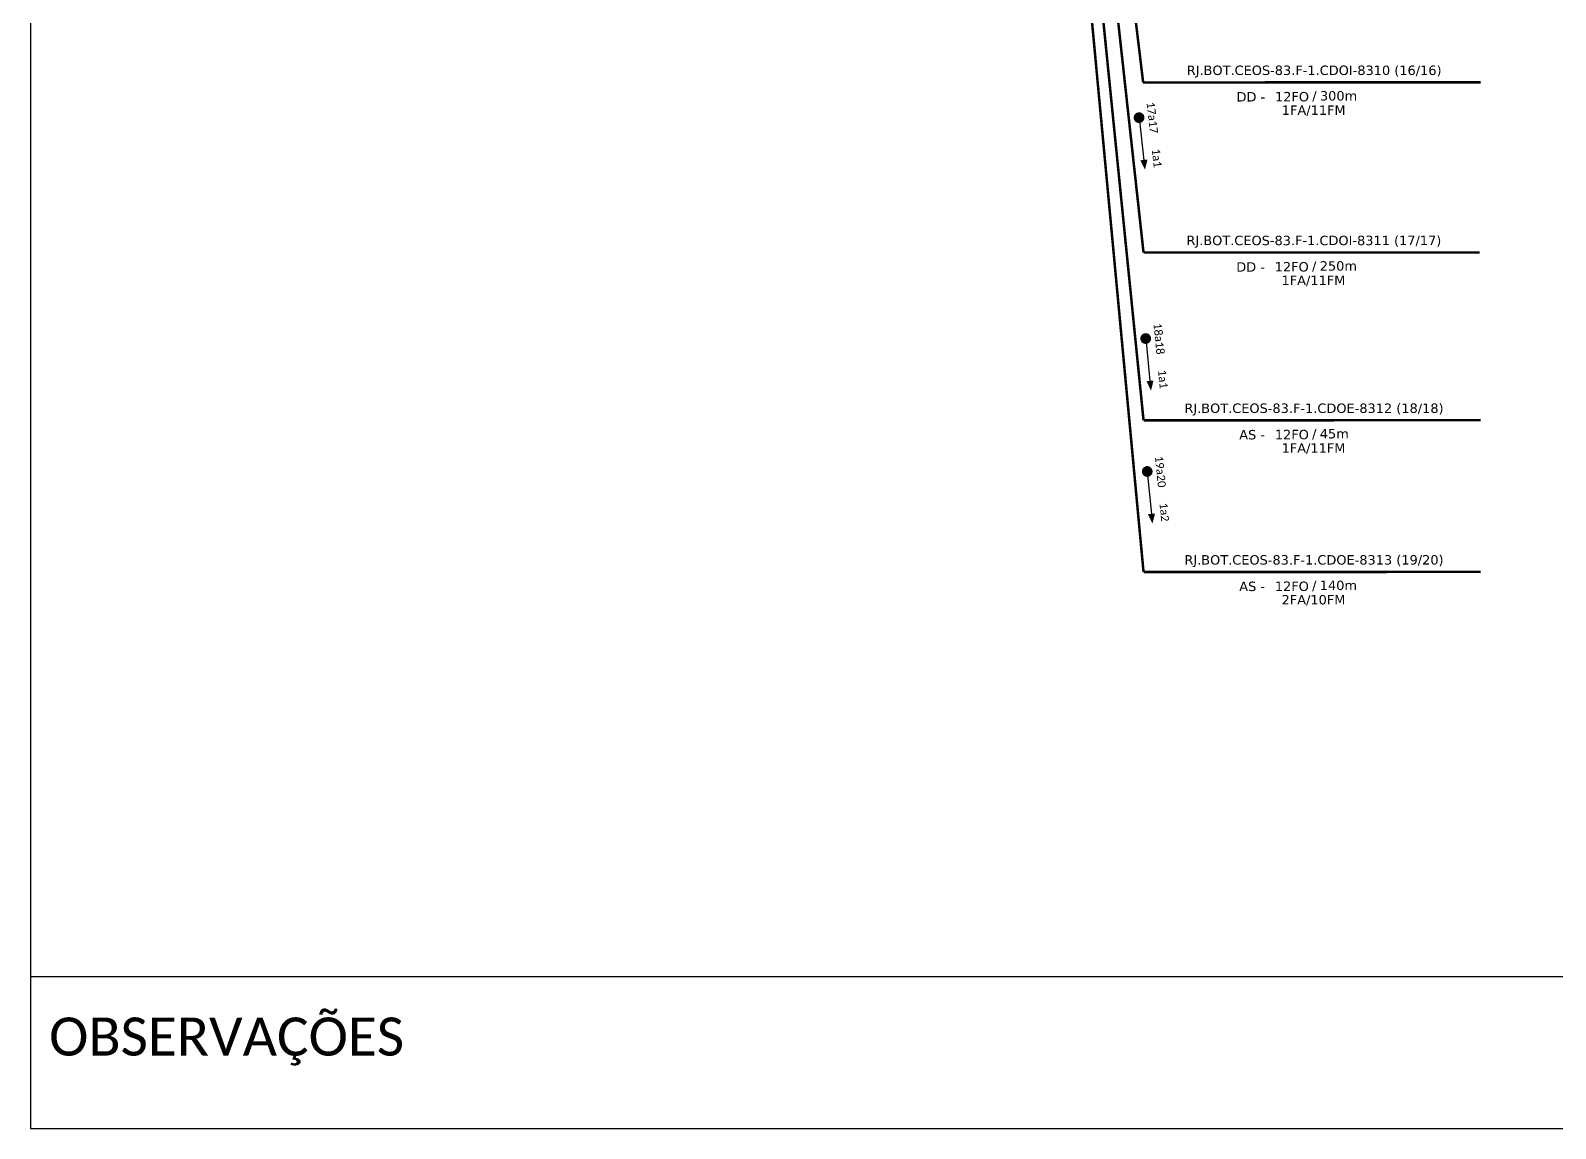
# Model space of a CAD drawing. Extents: x -89 to 749, y 705 to 1299.
# Drawn here: x -89.3 to 196.5, y 705 to 910.7 of the extents above; entities that cross this region are included whole.
import ezdxf
from ezdxf.enums import TextEntityAlignment as Align

# ---------------------------------------------------------------- set-up
doc = ezdxf.new("R2010")
doc.units = 0
doc.layers.add('40.1-ETIQUETAS', color=1, linetype='Continuous', lineweight=20)
doc.layers.add('CAP a instalar', color=1, linetype='Continuous')
doc.layers.add('SETA', color=7, linetype='Continuous')
doc.styles.add('siredit', font='verdana.ttf')
doc.styles.get("Standard").update_dxf_attribs({"font": 'arial.ttf'})
doc.styles.add('WMF-Calibri0', font='calibri.ttf')
doc.linetypes.add('FENCELINE1', pattern='A,0.25,-0.1,[133,ltypeshp.shx,S=0.1,R=0,X=-0.1,Y=0],-0.1,1', length=1.45)

# ---------------------------------------------------------------- blocks, each defined once
blk = doc.blocks.new('ETIQUETA_RS5F')
at = {"layer": '40.1-ETIQUETAS', "color": 0, "style": 'siredit'}
blk.add_text('/', height=1.5, dxfattribs=at).set_placement((1.58, -1.95), align=Align.MIDDLE_RIGHT)
for tag, p in [('ETIQUETA_R_PRIMARIA', (1.21, 4.1)), ('ETIQUETA_R_SECUNDARIA', (1.21, 2.1)), ('F_ATIVAS/F_MORTAS', (1.14, -4.24))]:
    blk.add_attdef(tag, text='', height=1.5, dxfattribs=at).set_placement(p, align=Align.MIDDLE_CENTER)
for tag, p in [('TIPO_CABO', (-6.58, -2.12)), ('CAP_CABO', (0.4, -2.09))]:
    blk.add_attdef(tag, text='', height=1.5, dxfattribs=at).set_placement(p, align=Align.MIDDLE_RIGHT)
blk.add_attdef('METROS', text='', height=1.5, dxfattribs=at).set_placement((2.14, -1.95), align=Align.MIDDLE_LEFT)
for tag, p in [('FUSÃO_1', (0.85, -8.39)), ('FUSÃO_2', (0.85, -10.6)), ('FUSÃO_3', (0.85, -12.93)), ('FUSÃO_4', (0.85, -15.14)), ('FUSÃO_5', (0.85, -17.16))]:
    blk.add_attdef(tag, text='', height=1.5, dxfattribs=at).set_placement(p, align=Align.CENTER)

msp = doc.modelspace()

# ---------------------------------------------------------------- linework, layer by layer
msp.add_lwpolyline([(-89.32, 705.02), (749.25, 705.02), (749.25, 1299.02), (-89.32, 1299.02), (-89.32, 705.02)])
at = {"const_width": 1.01}
for points in [[(118.38, 894.84, 1), (118.49, 893.84, 1)], [(119.63, 853.47, 1), (119.73, 852.47, 1)], [(119.91, 828.57, 1), (120.01, 827.57, 1)]]:
    msp.add_lwpolyline(points, format="xyb", close=True, dxfattribs=at)
at = {"color": 7}
msp.add_lwpolyline([(-89.24, 733.5), (237.71, 733.5), (237.71, 705.02)], dxfattribs=at)
at = {"layer": 'CAP a instalar', "color": 7, "ltscale": 7, "const_width": 0.47}
for points in [[(119.2, 900.93), (81.22, 1215.28)], [(119.27, 869.07), (81.22, 1215.28)], [(119.2, 900.93), (182.45, 900.95)], [(119.27, 869.07), (182.25, 869.09)]]:
    msp.add_lwpolyline(points, dxfattribs=at)
at = {"layer": 'CAP a instalar', "color": 7, "linetype": 'FENCELINE1', "ltscale": 7, "const_width": 0.47}
for points in [[(119.27, 837.65), (81.22, 1215.28)], [(119.27, 809.24), (81.22, 1215.28)], [(119.27, 837.65), (182.45, 837.68)], [(119.27, 809.24), (182.45, 809.27)]]:
    msp.add_lwpolyline(points, dxfattribs=at)
at = {"layer": 'SETA'}
for points in [[(118.43, 894.34), (119.4, 885.73)], [(119.68, 852.97), (120.54, 844.34)], [(119.96, 828.07), (120.82, 819.44)]]:
    msp.add_lwpolyline(points, dxfattribs=at)
for points in [[(120.01, 886.5), (119.55, 884.59), (118.67, 886.35)], [(121.15, 845.1), (120.67, 843.2), (119.82, 844.97)], [(121.43, 820.2), (120.94, 818.3), (120.09, 820.07)]]:
    msp.add_solid(points, dxfattribs=at)

# ---------------------------------------------------------------- block references
at = {"layer": 'CAP a instalar', "color": 7, "linetype": 'FENCELINE1', "ltscale": 7}
ref = msp.add_blockref('ETIQUETA_RS5F', (149.85, 900.73), dxfattribs=dict(at, xscale=1.176119984873859, yscale=1.176119984874759, zscale=1.176119984874999))
ref.add_attrib('ETIQUETA_R_SECUNDARIA', 'RJ.BOT.CEOS-83.F-1.CDOI-8310 (16/16)', dxfattribs={"layer": '40.1-ETIQUETAS', "color": 0, "height": 1.7642, "style": 'siredit'}).set_placement((151.24, 903.21), align=Align.MIDDLE_CENTER)
ref.add_attrib('TIPO_CABO', 'DD -', dxfattribs={"layer": '40.1-ETIQUETAS', "color": 0, "height": 1.764, "style": 'siredit'}).set_placement((142.07, 898.24), align=Align.MIDDLE_RIGHT)
ref.add_attrib('CAP_CABO', '12FO', dxfattribs={"layer": '40.1-ETIQUETAS', "color": 0, "height": 1.764, "style": 'siredit'}).set_placement((150.28, 898.27), align=Align.MIDDLE_RIGHT)
ref.add_attrib('METROS', '300m', dxfattribs={"layer": '40.1-ETIQUETAS', "color": 0, "height": 1.764, "style": 'siredit'}).set_placement((152.33, 898.43), align=Align.MIDDLE_LEFT)
ref.add_attrib('F_ATIVAS/F_MORTAS', '1FA/11FM', dxfattribs={"layer": '40.1-ETIQUETAS', "color": 0, "height": 1.764, "style": 'siredit'}).set_placement((151.16, 895.74), align=Align.MIDDLE_CENTER)
ref = msp.add_blockref('ETIQUETA_RS5F', (149.8, 868.87), dxfattribs=dict(at, xscale=1.176119984873859, yscale=1.176119984874759, zscale=1.176119984874999))
ref.add_attrib('ETIQUETA_R_SECUNDARIA', 'RJ.BOT.CEOS-83.F-1.CDOI-8311 (17/17)', dxfattribs={"layer": '40.1-ETIQUETAS', "color": 0, "height": 1.7642, "style": 'siredit'}).set_placement((151.19, 871.34), align=Align.MIDDLE_CENTER)
ref.add_attrib('TIPO_CABO', 'DD -', dxfattribs={"layer": '40.1-ETIQUETAS', "color": 0, "height": 1.764, "style": 'siredit'}).set_placement((142.02, 866.38), align=Align.MIDDLE_RIGHT)
ref.add_attrib('CAP_CABO', '12FO', dxfattribs={"layer": '40.1-ETIQUETAS', "color": 0, "height": 1.764, "style": 'siredit'}).set_placement((150.23, 866.41), align=Align.MIDDLE_RIGHT)
ref.add_attrib('METROS', '250m', dxfattribs={"layer": '40.1-ETIQUETAS', "color": 0, "height": 1.764, "style": 'siredit'}).set_placement((152.29, 866.57), align=Align.MIDDLE_LEFT)
ref.add_attrib('F_ATIVAS/F_MORTAS', '1FA/11FM', dxfattribs={"layer": '40.1-ETIQUETAS', "color": 0, "height": 1.764, "style": 'siredit'}).set_placement((151.11, 863.88), align=Align.MIDDLE_CENTER)
ref = msp.add_blockref('ETIQUETA_RS5F', (149.82, 837.45), dxfattribs=dict(at, xscale=1.176119984873859, yscale=1.176119984874759, zscale=1.176119984874999))
ref.add_attrib('ETIQUETA_R_SECUNDARIA', 'RJ.BOT.CEOS-83.F-1.CDOE-8312 (18/18)', dxfattribs={"layer": '40.1-ETIQUETAS', "color": 0, "height": 1.7642, "style": 'siredit'}).set_placement((151.21, 839.92), align=Align.MIDDLE_CENTER)
ref.add_attrib('TIPO_CABO', 'AS -', dxfattribs={"layer": '40.1-ETIQUETAS', "color": 0, "height": 1.764, "style": 'siredit'}).set_placement((142.04, 834.96), align=Align.MIDDLE_RIGHT)
ref.add_attrib('CAP_CABO', '12FO', dxfattribs={"layer": '40.1-ETIQUETAS', "color": 0, "height": 1.764, "style": 'siredit'}).set_placement((150.25, 834.99), align=Align.MIDDLE_RIGHT)
ref.add_attrib('METROS', '45m', dxfattribs={"layer": '40.1-ETIQUETAS', "color": 0, "height": 1.764, "style": 'siredit'}).set_placement((152.3, 835.15), align=Align.MIDDLE_LEFT)
ref.add_attrib('F_ATIVAS/F_MORTAS', '1FA/11FM', dxfattribs={"layer": '40.1-ETIQUETAS', "color": 0, "height": 1.764, "style": 'siredit'}).set_placement((151.12, 832.46), align=Align.MIDDLE_CENTER)
ref = msp.add_blockref('ETIQUETA_RS5F', (149.82, 809.05), dxfattribs=dict(at, xscale=1.176119984873859, yscale=1.176119984874759, zscale=1.176119984874999))
ref.add_attrib('ETIQUETA_R_SECUNDARIA', 'RJ.BOT.CEOS-83.F-1.CDOE-8313 (19/20)', dxfattribs={"layer": '40.1-ETIQUETAS', "color": 0, "height": 1.7642, "style": 'siredit'}).set_placement((151.21, 811.52), align=Align.MIDDLE_CENTER)
ref.add_attrib('TIPO_CABO', 'AS -', dxfattribs={"layer": '40.1-ETIQUETAS', "color": 0, "height": 1.764, "style": 'siredit'}).set_placement((142.04, 806.56), align=Align.MIDDLE_RIGHT)
ref.add_attrib('CAP_CABO', '12FO', dxfattribs={"layer": '40.1-ETIQUETAS', "color": 0, "height": 1.764, "style": 'siredit'}).set_placement((150.25, 806.58), align=Align.MIDDLE_RIGHT)
ref.add_attrib('METROS', '140m', dxfattribs={"layer": '40.1-ETIQUETAS', "color": 0, "height": 1.764, "style": 'siredit'}).set_placement((152.3, 806.75), align=Align.MIDDLE_LEFT)
ref.add_attrib('F_ATIVAS/F_MORTAS', '2FA/10FM', dxfattribs={"layer": '40.1-ETIQUETAS', "color": 0, "height": 1.764, "style": 'siredit'}).set_placement((151.12, 804.05), align=Align.MIDDLE_CENTER)

# ---------------------------------------------------------------- texts
at = {"color": 7, "style": 'WMF-Calibri0'}
msp.add_text('OBSERVAÇÕES', height=7.1308, dxfattribs=at).set_placement((-85.83, 718.67))
at = {"char_height": 1.5125, "width": 25.5701, "attachment_point": 5}
for s, insert, rotation in [('{\\fCalibri|b0|i0|c0|p34;\\C7;17a17}', (120.91, 894.33), 276.4435), ('{\\fCalibri|b0|i0|c0|p34;\\C7;1a1}', (121.75, 886.77), 276.4435), ('{\\fCalibri|b0|i0|c0|p34;\\C7;18a18}', (122.16, 852.93), 275.662), ('{\\fCalibri|b0|i0|c0|p34;\\C7;1a1}', (122.9, 845.35), 275.662), ('{\\fCalibri|b0|i0|c0|p34;\\C7;19a20}', (122.44, 828.03), 275.662), ('{\\fCalibri|b0|i0|c0|p34;\\C7;1a2}', (123.17, 820.45), 275.662)]:
    msp.add_mtext(s, dxfattribs=dict(at, insert=insert, rotation=rotation))

doc.saveas('drawing.dxf')
